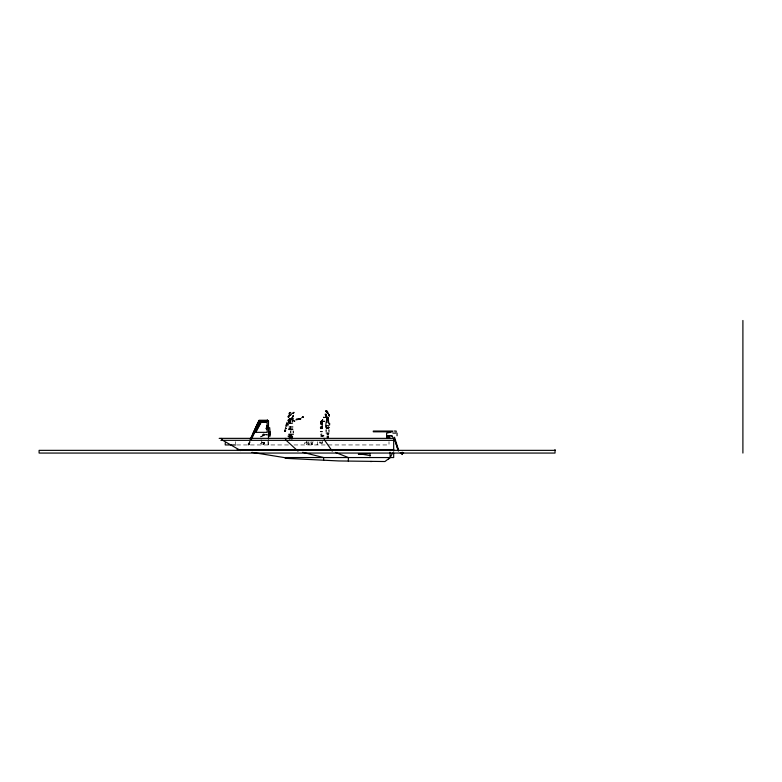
<?xml version="1.0" encoding="UTF-8"?>
<svg xmlns="http://www.w3.org/2000/svg" width="782" height="782" viewBox="0 0 782 782"><rect width="100%" height="100%" fill="white"/><g stroke="black" fill="none" stroke-linecap="round" stroke-linejoin="round"><path stroke-width="0.59" stroke-dasharray="3.91 2.93" d="M261.051 439.552L261.99 442.319L264.492 443.062C261.755 443.257 262.273 441.39 262.048 442.68L262.615 442.172L261.589 443.052C257.376 443.599 263.153 444.665 264.355 443.785C264.296 441.644 263.925 443.208 264.208 442.983L262.39 442.289L264.639 442.817M260.504 437.011L267.112 434.293L260.465 436.757M262.938 434.059L263.368 434.841L264.072 434.372L261.833 435.212M311.07 441.84C310.122 445.76 314.296 445.681 313.338 441.83M319.457 441.83L319.672 443.003L321.998 443.296L321.998 444.645L322.555 444.645L322.555 441.322M250.211 441.801L248.49 444.948L249.986 441.683M248.119 443.922L248.871 444.948L250.338 441.693L248.871 444.948L248.158 443.941L249.135 441.703M248.207 444.645L249.712 441.38M248.49 444.948L249.839 442.026M307.913 441.722L307.893 444.264A1.124 1.065 0 0 0 308.509 444.655L309.477 444.616A1.114 1.056 0 0 0 310.073 444.117L309.965 441.742M264.023 433.609L263.133 434.665M262.078 442.7C262.166 441.253 262.214 443.277 264.492 443.062L261.99 442.319L264.208 443.003C263.847 441.283 265.137 446.141 261.96 443.912L264.12 443.912M311.715 441.801L312.204 442.69L312.702 441.791M264.785 434.254L261.471 436.297L263.016 434.704M308.46 441.801C306.495 444.89 311.383 444.86 309.389 441.781M320.2 441.82L320.141 442.739L321.998 442.905L321.998 441.713M265.548 434.166L262.84 435.32M263.876 434.147L263.27 434.264M261.589 443.052L260.181 443.824M236.692 444.948L288.48 444.948M293.924 444.948L389.006 444.948L389.006 441.654M264.492 443.042L262.156 442.368M266.418 434.665L267.307 435.916M267.952 441.361L268.109 444.948M317.551 441.713L317.551 444.645L316.984 444.645L316.984 441.713M306.788 441.322L306.788 444.645L306.231 444.645L306.231 443.14L304.247 443.14L306.231 442.739L306.231 441.713M268.49 441.361L268.49 444.948M235.578 441.654L235.578 443.853M311.353 443.56C312.614 446.131 313.738 441.527 311.353 443.56M262.644 435.046L262.293 435.789L262.644 435.046M267.229 434.333L266.418 434.704L267.229 434.333"/><path stroke-width="1.17" d="M267.102 421.019L267.102 420.266M267.473 421.029L267.473 420.266L259.135 420.247L259.135 421.009L268.49 421.019L268.49 438.966M402.271 454.557L402.28 453.736A4.536 3.851 -9.3 0 1 401.958 452.455M290.65 432.7L290.66 431.136M326.162 431.439L326.182 429.875M289.653 420.579L289.633 421.693C288.382 422.436 288.773 418.126 289.927 419.514M269.995 435.838L269.78 436.307L269.868 433.541L269.575 434.997M289.301 419.504C290.317 418.047 287.844 421.762 289.301 419.963M290.102 437.871L290.171 436.141M300.435 419.054C300.405 418.311 301.305 419.26 300.757 418.497M328.802 427.627L328.284 428.516M325.82 415.34C326.798 413.629 324.09 415.467 326.299 415.203C326.065 415.926 325.752 415.027 325.908 415.242M292.761 420.579L292.536 421.938L292.087 420.579L292.624 419.465M290.425 426.933L290.337 429.474L291.422 429.777M327.316 434.948L327.365 433.912M302.008 417.5L302.82 416.835L302.771 417.402M320.874 422.524L321.578 421.879L321.715 423.267L320.991 423.267L321.05 422.339M284.951 430.139L284.765 431.4L285.401 430.276M322.516 419.817C322.604 419.494 322.868 419.934 322.507 419.523M325.791 415.731L325.322 413.981L325.615 415.682L325.625 414.646M328.147 419.299L327.599 418.165L327.423 419.455L327.922 419.211M328.44 414.48L328.46 414.274M292.908 419.963L292.673 420.863L292.859 419.592M328.616 414.206L327.257 411.058L327.238 412.808M286.72 426.298L287.395 423.766M289.223 419.504L289.829 419.504M302.204 417.49L303.035 416.845L302.957 417.412M292.145 437.92L292.566 436.19M284.726 430.149C284.531 430.716 285.107 432.143 285.684 430.286M288.47 417.314L287.962 416.816L288.568 416.298M401.762 453.795L402.192 452.338A3.548 3.011 9.3 0 0 401.743 453.609M285.694 426.2L287.102 422.251M288.177 425.085L288.255 424.069M270.093 434.636L269.8 431.732L270.073 434.342M288.245 416.239L290.396 414.949L289.389 415.741L289.721 415.32M329.662 423.424L329.593 425.076M255.743 429.729L259.184 422.114M250.162 439.494L258.842 420.696L259.536 421.019M250.719 439.21L259.262 420.716L268.49 421.019L267.483 420.266L268.49 421.019M254.003 433.081L256.867 426.864M251.384 439.513L259.917 421.019M290.239 419.523L291.246 419.005L291.725 419.543M290.23 419.533C291.549 417.715 289.272 420.442 290.474 423.306M293.328 413.668L293.924 412.319L292.859 413.267M327.091 418.292L326.602 422.045L328.508 422.045C328.479 410.804 324.804 424.714 326.104 427.813L328.929 427.617M260.729 422.417L255.401 432.348L267.131 432.348L267.131 422.417L260.729 422.417L262.86 421.948M255.782 432.348L261.11 422.417M392.623 453.061L390.15 457.548L384.959 461.527L338.87 460.95L287.346 458.418A7.185 7.185 0 0 1 284.883 457.666L251.941 452.358M288.216 435.936L288.177 436.444L291.588 436.444L291.578 435.945M289.584 435.936L289.799 436.376M290.112 438.751L289.301 438.507L289.78 438.79M293.025 413.346L293.719 412.573L292.908 413.326M302.722 417.275L303.142 416.933L303.025 417.5M325.644 414.597L326.583 415.418L325.742 414.743M292.879 416.992L292.869 416.22M325.214 417.305L327.257 416.738M292.126 438.79L291.745 438.79M388.498 459.083L390.15 457.548L390.032 452.211M270.171 433.736L269.663 427.558M292.82 416.454L292.888 416.728M289.389 434.479L289.897 434.753M328.381 418.077L327.443 417.959M320.894 421.723L321.998 422.358L322.047 424.333L320.796 424.333L321.373 421.449M322.047 428.604L322.223 426.718L320.737 426.718L320.933 428.604M320.806 436.004L323.65 435.985L323.621 435.418M289.858 434.89L289.448 434.43M327.638 417.852L328.01 417.637M290.796 434.812L291.129 434.909M326.935 436.884L328.43 437.275M300.435 419.044L295.85 419.856M296.515 419.064L300.327 418.546M321.617 420.824C320.708 419.709 323.24 421.664 322.643 421.136M320.845 434.381L321.832 434.118M285.42 428.497L286.046 428.673L285.508 428.575M325.693 417.197L326.377 417.07M327.961 437.509L327.394 437.529M328.176 427.392L328.694 427.236M390.736 432.221L386.611 433.111L386.611 438.36M370.033 456.111L370.023 453.531L358.332 454.059L360.189 454.293A16.197 5.464 -2.1 0 0 362.301 454.313L362.574 454.313M329.193 415.379L329.232 416.405M288.9 422.153L289.105 422.202M289.487 423.306L292.351 423.306M328.596 425.672L326.338 425.672L326.602 428.516M289.154 426.933L292.839 426.933M320.512 428.008L322.38 428.135L322.047 422.427L321.119 421.42M327.199 428.243L328.274 428.243M320.943 428.419L321.656 428.419M289.487 429.074L288.802 428.878L292.703 429.074M288.92 429.504L289.809 429.504M291.842 429.504L292.732 429.504M392.584 431.048L373.297 431.048L373.297 431.811L392.584 431.811M394.02 431.048L396.171 431.048L396.171 432.192M320.464 431.566L322.34 431.566M326.162 433.013L329.007 433.013M392.906 433.111L395.731 433.111M253.524 434.108L252.86 433.805L258.119 422.427L259.067 422.73M288.685 434.274L293.406 434.274M386.875 435.75L388.859 435.75M389.231 435.75L392.065 435.75M219.165 438.36L393.678 438.36L393.678 451.136M220.886 440.334L393.678 440.334M235.578 444.948L225.245 444.948L225.245 442.759M237.102 449.562L393.678 449.562M555.034 450.354L39.1 450.354L39.1 453.061L555.034 453.061L555.034 449.562M400.228 452.807L403.61 452.807M401.743 453.736L402.28 453.736A3.548 3.011 -9.3 0 1 401.831 452.465M370.521 461.527L371.567 461.527M287.473 458.428L287.346 458.418A7.126 7.126 0 0 1 284.677 457.558L393.678 457.548L393.678 453.061M328.743 427.246L328.411 427.383M321.764 435.936L322.487 436.004M329.437 415.359L328.626 414.411M360.043 453.883L370.033 455.583M302.693 452.309L323.621 457.548L323.621 460.403M335.468 452.416L348.352 457.548L348.352 461.194M289.731 415.398L289.36 415.242C288.656 411.918 291.002 411.234 291.373 414.675M240.641 450.608L222.772 440.334L221.062 438.36M288.939 416.571L288.753 417.324M321.031 422.515L321.578 421.879L320.972 422.446M297.981 451.136L286.173 440.334L285.098 438.36M290.65 419.543L290.2 419.152L290.454 421.684M391.587 435.75L392.799 437.216M332.272 451.136L324.686 440.334L324.002 438.36M326.808 412.026L326.016 410.706L327.394 412.886M327.179 412.847L325.996 410.804L326.68 412.671M398.292 450.686L394.099 437.725L398.292 450.882M394.519 437.216L398.752 450.647M288.929 436.19L289.467 437.92M328.186 433.912L328.46 434.948M291.334 436.141L291.51 437.871M293.289 431.136L293.397 432.7M328.899 429.875L329.007 431.439M269.878 433.785L269.898 434.352M290.21 435.945L290.23 436.444M328.733 422.114L328.753 423.873M742.9 320.473L742.9 453.061M397.051 433.111L397.051 435.75M389.71 435.75L389.71 438.36M388.38 435.75L388.38 438.36M387.354 435.75L387.354 438.36M266.75 425.721L266.75 429.035M401.87 453.609A4.536 3.851 9.3 0 1 402.192 452.338M289.076 421.733L289.203 423.297L289.076 421.733M293.367 415.692L292.869 416.356L293.367 415.692M323.953 417.334C324.188 417.92 322.986 417.305 323.953 417.334M292.116 438.086C292.839 439.025 290.22 438.428 292.077 438.477L292.116 438.086M266.564 427.402L266.359 428.966L266.564 427.402M289.32 419.015L289.917 419.172L289.32 419.015M324.227 421.322L323.533 421.39L324.247 421.303M328.391 419.318L328.196 420.433L327.111 420.433L327.267 418.409L328.323 418.39L328.391 419.318M266.535 427.822L266.388 428.673L266.76 427.021L266.535 427.822M294.208 421.009L294.775 421.136L294.208 421.117M266.73 428.194L266.584 428.78L267.063 427.168L266.73 428.194M289.614 412.779L289.33 413.287L289.614 412.779M286.046 428.253L285.479 428.067L286.046 428.253M320.454 427.774L321.011 427.862L320.454 427.774M290.816 434.43L290.816 434.43M288.538 420.579L288.079 420.286L288.538 420.579M327.511 436.864L328.127 436.894L327.511 436.864M290.132 438.125L289.487 438.174L290.132 438.125M291.53 438.115L292.097 438.194L291.53 438.115M292.947 418.497L291.676 418.028L292.947 418.497M288.822 422.27L288.822 422.27M328.821 415.066L328.587 414.362L328.841 415.115"/></g></svg>
